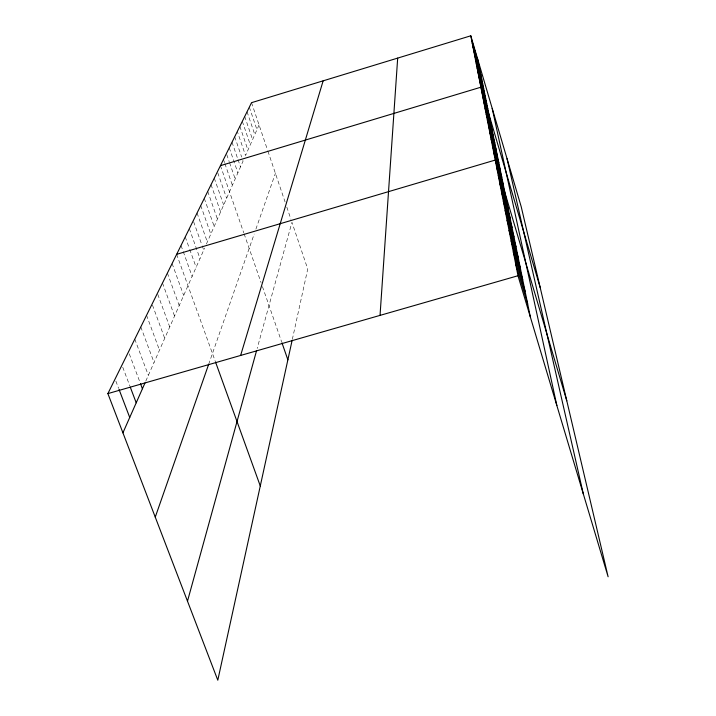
<?xml version="1.0" encoding="UTF-8"?>
<svg xmlns="http://www.w3.org/2000/svg" width="716" height="716" viewBox="0 0 716 716"><rect width="100%" height="100%" fill="white"/><g stroke="black" fill="none" stroke-linecap="round" stroke-linejoin="round"><path stroke-width="0.54" stroke-dasharray="3.58 2.69" d="M292.343 339.366L307.728 269.019L291.949 222.309L257.169 348.468M208.651 364.346L254.198 234.016M255.907 229.111L275.409 173.326M145.804 381.091L204.624 248.076M206.423 243.995L243.064 161.127L242.017 158.084M259.058 124.951L245.543 155.515L237.318 131.476M115.867 381.109L118.641 388.385M122.74 367.219L129.873 386.049M129.283 353.883L140.094 382.604M134.787 339.124L148.355 375.336M140.801 326.944L154.038 362.475M146.556 315.282L159.489 350.151M157.762 294.357L169.737 326.961M152.472 305.123L164.716 338.319M162.487 283.017L174.561 316.051M167.392 273.091L179.206 305.553M172.109 263.533L183.672 295.448M181.032 245.472L182.875 250.618M183.251 251.638L192.13 276.331M176.655 254.332L215.077 360.766M185.247 236.924L189.373 248.434M189.749 249.481L196.13 267.283M189.328 228.673L199.988 258.548M197.061 213.01L207.327 241.963M193.633 221.754L201.849 244.863M202.225 245.91L203.72 250.108M204.284 198.368L214.182 226.453M200.731 205.573L210.808 234.078M207.721 191.405L217.44 219.078M214.281 178.132L223.661 205.009M211.05 184.665L220.6 211.927M220.439 165.656L243.744 232.781M244.111 233.819L261.054 282.596M262.441 286.606L281.63 341.836M217.762 172.816L226.632 198.296M226.757 154.593L229.21 161.7M229.559 162.711L235.179 178.964M223.464 159.525L224.538 162.613M224.896 163.642L232.387 185.274M234.705 136.756L241.668 157.064M232.02 142.198L237.685 158.666M238.034 159.695L240.513 166.9M229.254 147.8L237.882 172.842M239.851 126.338L247.951 150.065M247.056 111.759L254.798 134.59M244.72 116.484L252.578 139.611M242.321 121.344L250.296 144.766M251.54 102.674L267.605 150.244M267.945 151.246L285.093 201.993M286.812 207.094L290.92 219.266M249.329 107.158L256.955 129.703"/><path stroke-width="1.07" d="M380.035 315.38L397.684 58.094M292.119 340.404L217.798 680.2L107.883 393.603L251.54 102.674L470.788 35.8L521.194 206.656L608.117 576.774L517.99 275.732L470.788 35.8M187.494 601.18L256.588 350.563M240.621 355.449L323.149 80.827M155.256 517.122L208.651 364.346M122.928 432.831L144.963 383.006M220.439 165.656L480.892 87.2L540.204 287.608M176.655 254.332L495.23 160.071L566.786 400.808M107.883 393.603L517.99 275.732M119.035 389.423L129.721 417.464M130.267 387.096L136.21 402.786M140.488 383.633L142.412 388.761M215.453 361.804L260.275 485.976M281.97 342.839L287.868 359.817M511.135 240.88L522.698 279.589M513.309 251.951L525.123 291.484M515.592 263.56L527.674 303.933M491.069 138.913L500.278 169.925M492.411 145.706L501.773 177.246M493.789 152.759L503.321 184.835M496.725 167.66L506.606 200.883M498.282 175.554L508.342 209.376M499.893 183.761L510.141 218.201M501.576 192.309L512.021 227.393M503.33 201.214L513.981 236.969M505.156 210.495L516.021 246.948M507.062 220.179L518.151 257.357M509.049 230.301L520.371 268.231M471.504 39.443L478.342 62.623M472.238 43.193L479.165 66.669M472.999 47.041L480.015 70.83M473.777 50.997L480.892 75.108M474.574 55.069L481.787 79.503M475.397 59.267L482.718 84.032M476.247 63.572L483.667 88.686M477.125 68.02L484.651 93.483M478.02 72.593L485.654 98.423M478.95 77.31L486.701 103.516M479.908 82.179L487.775 108.76M481.886 92.221L489.986 119.599M482.906 97.412L491.131 125.193M483.962 102.764L492.313 130.965M485.045 108.295L493.53 136.926M486.173 114.014L494.792 143.093M487.336 119.921L496.09 149.465M488.536 126.034L497.441 156.052M489.78 132.362L498.837 162.863M507.044 158.692L583.298 493.87M492.196 108.393L556.869 405.587M477.536 58.685L530.341 316.991"/></g></svg>
